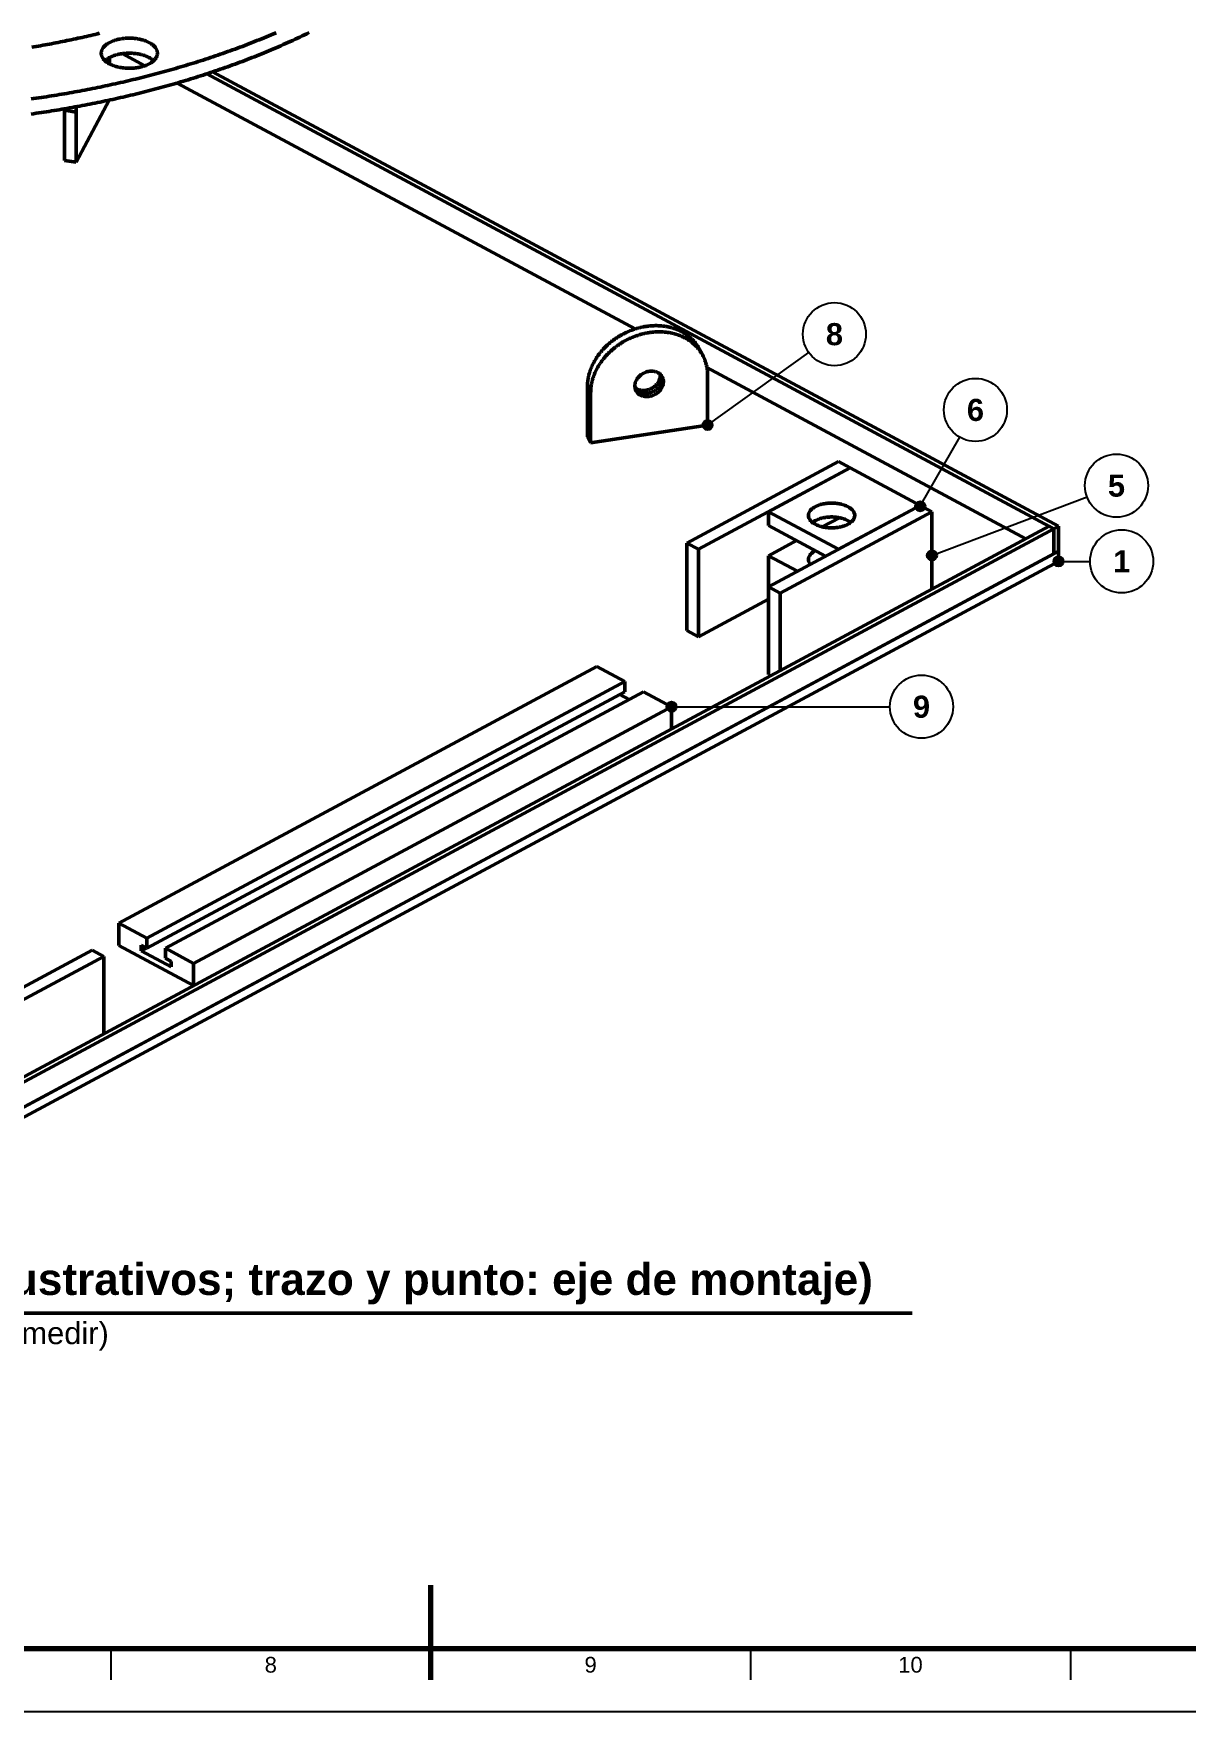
# Model space of a CAD drawing. Header units: millimetres. Extents: x 0 to 841, y 0 to 594.
# Drawn here: x 362.6 to 545.3, y 0 to 265.9 of the extents above; entities that cross this region are included whole.
import ezdxf
from ezdxf.enums import TextEntityAlignment as Align

# ---------------------------------------------------------------- set-up
doc = ezdxf.new("R2010")
doc.units = ezdxf.units.MM
for name, color, linetype, lineweight in [('ACH', 7, 'CONTINUOUS', 13), ('COTA', 7, 'CONTINUOUS', 25), ('FINA', 7, 'CONTINUOUS', 25), ('MARCO', 7, 'CONTINUOUS', 70), ('TXT', 7, 'CONTINUOUS', 25), ('VIS', 7, 'CONTINUOUS', 50)]:
    doc.layers.add(name, color=color, linetype=linetype, lineweight=lineweight)
doc.styles.add('STD', font='LiberationSans-Regular.ttf')
doc.styles.add('STDB', font='LiberationSans-Bold.ttf')

msp = doc.modelspace()

# ---------------------------------------------------------------- hatches: boundary and pattern name
at = {"layer": 'ACH'}
h = msp.add_hatch(color=7, dxfattribs=at)
h.dxf.hatch_style = 1
h.paths.add_polyline_path([(470.18, 203.84), (469.94, 204.4), (469.38, 204.64), (468.81, 204.4), (468.58, 203.84), (468.81, 203.27), (469.38, 203.04), (469.94, 203.27)])
h = msp.add_hatch(color=7, dxfattribs=at)
h.dxf.hatch_style = 1
h.paths.add_polyline_path([(503.89, 190.96), (503.66, 191.53), (503.09, 191.76), (502.53, 191.53), (502.29, 190.96), (502.53, 190.4), (503.09, 190.16), (503.66, 190.4)])
h = msp.add_hatch(color=7, dxfattribs=at)
h.dxf.hatch_style = 1
h.paths.add_polyline_path([(505.74, 183.18), (505.51, 183.74), (504.94, 183.98), (504.38, 183.74), (504.14, 183.18), (504.38, 182.61), (504.94, 182.38), (505.51, 182.61)])
h = msp.add_hatch(color=7, dxfattribs=at)
h.dxf.hatch_style = 1
h.paths.add_polyline_path([(525.8, 182.24), (525.56, 182.8), (525, 183.04), (524.43, 182.8), (524.2, 182.24), (524.43, 181.67), (525, 181.44), (525.56, 181.67)])
h = msp.add_hatch(color=7, dxfattribs=at)
h.dxf.hatch_style = 1
h.paths.add_polyline_path([(464.48, 159.21), (464.24, 159.77), (463.68, 160.01), (463.11, 159.77), (462.88, 159.21), (463.11, 158.64), (463.68, 158.41), (464.24, 158.64)])

# ---------------------------------------------------------------- linework, layer by layer
at = {"layer": 'COTA'}
for p, q in [((469.38, 203.84), (485.42, 215.33)), ((503.09, 190.96), (509.35, 201.9)), ((504.94, 183.18), (529.51, 192.47)), ((525, 182.24), (530, 182.24)), ((463.68, 159.21), (498.28, 159.21))]:
    msp.add_line(p, q, dxfattribs=at)
for centre in [(469.38, 203.84), (503.09, 190.96), (504.94, 183.18), (525, 182.24), (463.68, 159.21)]:
    msp.add_circle(centre, 0.8, dxfattribs=at)
at = {"layer": 'FINA'}
for p, q in [((374.81, 10), (374.81, 5)), ((425.5, 10), (425.5, 5)), ((476.19, 10), (476.19, 5)), ((526.88, 10), (526.88, 5))]:
    msp.add_line(p, q, dxfattribs=at)
msp.add_lwpolyline([(0, 0), (841, 0), (841, 594), (0, 594)], close=True, dxfattribs=at)
for centre in [(489.48, 218.24), (511.83, 206.24), (534.18, 194.24), (535, 182.24), (503.28, 159.21)]:
    msp.add_circle(centre, 5, dxfattribs=at)
at = {"layer": 'MARCO'}
msp.add_line((425.5, 5), (425.5, 20), dxfattribs=at)
msp.add_lwpolyline([(20, 10), (831, 10), (831, 584), (20, 584)], close=True, dxfattribs=at)
at = {"layer": 'VIS'}
msp.add_line((169.2, 63.1), (501.8, 63.1), dxfattribs=at)
for points in [[(362.17, 253.12), (362.58, 253.18), (362.98, 253.24), (363.39, 253.3), (363.8, 253.36), (364.2, 253.42), (364.61, 253.48), (365.02, 253.55), (365.42, 253.61), (365.83, 253.68), (366.24, 253.74), (366.64, 253.81), (367.05, 253.88), (367.45, 253.95), (367.86, 254.02), (368.27, 254.09), (368.67, 254.16), (369.08, 254.24), (369.48, 254.31), (369.89, 254.38), (370.29, 254.46), (370.69, 254.54), (371.1, 254.62), (371.5, 254.69), (371.91, 254.77), (372.31, 254.86), (372.71, 254.94), (373.12, 255.02), (373.52, 255.1), (373.92, 255.19), (374.32, 255.27), (374.73, 255.36), (375.13, 255.45), (375.53, 255.54), (375.93, 255.63), (376.33, 255.72), (376.74, 255.81), (377.14, 255.9), (377.54, 256), (377.94, 256.09), (378.34, 256.19), (378.74, 256.28), (379.14, 256.38), (379.54, 256.48), (379.94, 256.58), (380.34, 256.68), (380.73, 256.78), (381.13, 256.89), (381.53, 256.99), (381.93, 257.1), (382.33, 257.2), (382.72, 257.31), (383.12, 257.42), (383.52, 257.53), (383.91, 257.64), (384.31, 257.75), (384.71, 257.86), (385.1, 257.98), (385.5, 258.09), (385.89, 258.21), (386.29, 258.32), (386.68, 258.44), (387.08, 258.56), (387.47, 258.68), (387.86, 258.8), (388.26, 258.93), (388.65, 259.05), (389.04, 259.17), (389.43, 259.3), (389.82, 259.43), (390.21, 259.55), (390.61, 259.68), (391, 259.81), (391.39, 259.95), (391.78, 260.08), (392.16, 260.21), (392.55, 260.35), (392.94, 260.48), (393.33, 260.62), (393.72, 260.76), (394.1, 260.9), (394.49, 261.04), (394.88, 261.18), (395.26, 261.33), (395.65, 261.47), (396.03, 261.62), (396.42, 261.76), (396.8, 261.91), (397.19, 262.06), (397.57, 262.21), (397.95, 262.36), (398.33, 262.52), (398.72, 262.67), (399.1, 262.83), (399.48, 262.98), (399.86, 263.14), (400.24, 263.3), (400.61, 263.46), (400.99, 263.62), (401.37, 263.79), (401.75, 263.95), (402.12, 264.12), (402.5, 264.29), (402.88, 264.46), (403.25, 264.63), (403.63, 264.8), (404, 264.97), (404.37, 265.14), (404.74, 265.32), (405.12, 265.5), (405.49, 265.67), (405.86, 265.85), (406.23, 266.03)], [(362.17, 255.51), (362.58, 255.56), (362.98, 255.62), (363.39, 255.68), (363.8, 255.74), (364.2, 255.81), (364.61, 255.87), (365.02, 255.93), (365.42, 256), (365.83, 256.06), (366.24, 256.13), (366.64, 256.2), (367.05, 256.26), (367.45, 256.33), (367.86, 256.4), (368.27, 256.47), (368.67, 256.55), (369.08, 256.62), (369.48, 256.69), (369.89, 256.77), (370.29, 256.85), (370.69, 256.92), (371.1, 257), (371.5, 257.08), (371.91, 257.16), (372.31, 257.24), (372.71, 257.32), (373.12, 257.4), (373.52, 257.49), (373.92, 257.57), (374.32, 257.66), (374.73, 257.75), (375.13, 257.83), (375.53, 257.92), (375.93, 258.01), (376.33, 258.1), (376.74, 258.19), (377.14, 258.29), (377.54, 258.38), (377.94, 258.48), (378.34, 258.57), (378.74, 258.67), (379.14, 258.77), (379.54, 258.87), (379.94, 258.97), (380.34, 259.07), (380.73, 259.17), (381.13, 259.27), (381.53, 259.38), (381.93, 259.48), (382.33, 259.59), (382.72, 259.69), (383.12, 259.8), (383.52, 259.91), (383.91, 260.02), (384.31, 260.13), (384.71, 260.25), (385.1, 260.36), (385.5, 260.48), (385.89, 260.59), (386.29, 260.71), (386.68, 260.83), (387.08, 260.95), (387.47, 261.07), (387.86, 261.19), (388.26, 261.31), (388.65, 261.43), (389.04, 261.56), (389.43, 261.68), (389.82, 261.81), (390.21, 261.94), (390.61, 262.07), (391, 262.2), (391.39, 262.33), (391.78, 262.46), (392.16, 262.6), (392.55, 262.73), (392.94, 262.87), (393.33, 263.01), (393.72, 263.14), (394.1, 263.28), (394.49, 263.42), (394.88, 263.57), (395.26, 263.71), (395.65, 263.85), (396.03, 264), (396.42, 264.15), (396.8, 264.3), (397.19, 264.45), (397.57, 264.6), (397.95, 264.75), (398.33, 264.9), (398.72, 265.06), (399.1, 265.21), (399.48, 265.37), (399.86, 265.53), (400.24, 265.69), (400.61, 265.85), (400.99, 266.01)], [(362.28, 263.71), (362.63, 263.77), (362.98, 263.83), (363.33, 263.89), (363.68, 263.95), (364.03, 264.01), (364.38, 264.07), (364.72, 264.14), (365.07, 264.2), (365.42, 264.27), (365.77, 264.33), (366.11, 264.4), (366.46, 264.47), (366.81, 264.54), (367.16, 264.61), (367.5, 264.68), (367.85, 264.75), (368.2, 264.82), (368.54, 264.89), (368.89, 264.97), (369.24, 265.04), (369.58, 265.12), (369.93, 265.19), (370.27, 265.27), (370.62, 265.35), (370.96, 265.43), (371.31, 265.51), (371.65, 265.59), (372, 265.67), (372.34, 265.75), (372.68, 265.84), (373.03, 265.92)], [(373.29, 262.76), (373.3, 262.88), (373.31, 263), (373.34, 263.12), (373.38, 263.23), (373.43, 263.34), (373.48, 263.45), (373.54, 263.56), (373.61, 263.65), (373.69, 263.75), (373.77, 263.84), (373.85, 263.92), (373.94, 264.01), (374.04, 264.08), (374.13, 264.16), (374.23, 264.23), (374.33, 264.29), (374.43, 264.36), (374.54, 264.42), (374.64, 264.48), (374.75, 264.53), (374.86, 264.58), (374.97, 264.63), (375.08, 264.68), (375.19, 264.72), (375.31, 264.76), (375.42, 264.8), (375.54, 264.84), (375.65, 264.87), (375.77, 264.9), (375.89, 264.93), (376, 264.96), (376.12, 264.99), (376.24, 265.01), (376.36, 265.03), (376.48, 265.05), (376.6, 265.07), (376.72, 265.09), (376.84, 265.1), (376.96, 265.11), (377.08, 265.12), (377.2, 265.13), (377.32, 265.14), (377.44, 265.14), (377.56, 265.15), (377.68, 265.15), (377.8, 265.15), (377.92, 265.15), (378.04, 265.14), (378.16, 265.14), (378.28, 265.13), (378.4, 265.12), (378.52, 265.11), (378.64, 265.1), (378.76, 265.09), (378.88, 265.07), (379, 265.05), (379.12, 265.03), (379.24, 265.01), (379.36, 264.99), (379.48, 264.96), (379.59, 264.93), (379.71, 264.9), (379.83, 264.87), (379.94, 264.84), (380.06, 264.8), (380.17, 264.76), (380.29, 264.72), (380.4, 264.68), (380.51, 264.63), (380.62, 264.58), (380.73, 264.53), (380.84, 264.48), (380.94, 264.42), (381.05, 264.36), (381.15, 264.29), (381.25, 264.23), (381.35, 264.16), (381.45, 264.08), (381.54, 264.01), (381.63, 263.92), (381.71, 263.84), (381.79, 263.75), (381.87, 263.65), (381.94, 263.56), (382, 263.45), (382.05, 263.34), (382.1, 263.23), (382.14, 263.12), (382.17, 263), (382.18, 262.88), (382.19, 262.76)], [(380.89, 261.07), (380.78, 261.02), (380.67, 260.96), (380.56, 260.91), (380.45, 260.87), (380.33, 260.82), (380.22, 260.78), (380.11, 260.74), (379.99, 260.7), (379.87, 260.67), (379.76, 260.63), (379.64, 260.6), (379.52, 260.57), (379.4, 260.55), (379.28, 260.52), (379.16, 260.5), (379.04, 260.48), (378.92, 260.46), (378.8, 260.44), (378.68, 260.43), (378.56, 260.41), (378.44, 260.4), (378.32, 260.39), (378.2, 260.39), (378.08, 260.38), (377.96, 260.38), (377.84, 260.37), (377.71, 260.37), (377.59, 260.37), (377.47, 260.38), (377.35, 260.38), (377.23, 260.39), (377.11, 260.4), (376.99, 260.41), (376.87, 260.42), (376.74, 260.43), (376.62, 260.45), (376.5, 260.47), (376.38, 260.49), (376.26, 260.51), (376.15, 260.53), (376.03, 260.56), (375.91, 260.58), (375.79, 260.61), (375.67, 260.65), (375.56, 260.68), (375.44, 260.72), (375.33, 260.76), (375.21, 260.8), (375.1, 260.84), (374.99, 260.89), (374.87, 260.93), (374.76, 260.99), (374.66, 261.04), (374.55, 261.1), (374.44, 261.16), (374.34, 261.22), (374.24, 261.29), (374.14, 261.36), (374.04, 261.43), (373.95, 261.51), (373.86, 261.59), (373.77, 261.68), (373.69, 261.77), (373.62, 261.86), (373.55, 261.96), (373.48, 262.07), (373.43, 262.17), (373.38, 262.29), (373.34, 262.4), (373.31, 262.52), (373.3, 262.64), (373.29, 262.76)], [(373.89, 261.57), (373.98, 261.65), (374.07, 261.73), (374.17, 261.8), (374.27, 261.87), (374.37, 261.93), (374.47, 262), (374.58, 262.06), (374.68, 262.11), (374.79, 262.17), (374.9, 262.22), (375.02, 262.26), (375.13, 262.31), (375.24, 262.35), (375.36, 262.39), (375.47, 262.43), (375.59, 262.47), (375.7, 262.5), (375.82, 262.53), (375.94, 262.56), (376.06, 262.59), (376.17, 262.61), (376.29, 262.64), (376.41, 262.66), (376.53, 262.68), (376.65, 262.69), (376.77, 262.71), (376.89, 262.72), (377.01, 262.73), (377.13, 262.74), (377.26, 262.75), (377.38, 262.76), (377.5, 262.76), (377.62, 262.76), (377.74, 262.77), (377.86, 262.76), (377.98, 262.76), (378.1, 262.76), (378.23, 262.75), (378.35, 262.74), (378.47, 262.73), (378.59, 262.72), (378.71, 262.71), (378.83, 262.69), (378.95, 262.68), (379.07, 262.66), (379.19, 262.64), (379.31, 262.61), (379.43, 262.59), (379.54, 262.56), (379.66, 262.53), (379.78, 262.5), (379.89, 262.47), (380.01, 262.43), (380.13, 262.39), (380.24, 262.35), (380.35, 262.31), (380.47, 262.26), (380.58, 262.22), (380.69, 262.17), (380.8, 262.11), (380.9, 262.06), (381.01, 262), (381.11, 261.93), (381.22, 261.87), (381.31, 261.8), (381.41, 261.73), (381.51, 261.65), (381.6, 261.57)], [(374.58, 261.08), (374.58, 262.06)], [(376.63, 262.69), (380.2, 260.77)], [(382.19, 262.76), (382.18, 262.64), (382.17, 262.51), (382.14, 262.39), (382.1, 262.28), (382.05, 262.16), (381.99, 262.05), (381.92, 261.95), (381.85, 261.85), (381.77, 261.75), (381.69, 261.66), (381.6, 261.57), (381.5, 261.49), (381.41, 261.41), (381.31, 261.33), (381.21, 261.26), (381.1, 261.2), (381, 261.13), (380.89, 261.07)], [(385.3, 258.03), (457.89, 219.06)], [(390, 259.48), (524.25, 187.41)], [(390.92, 259.79), (525, 187.8)], [(369.29, 245.48), (374.52, 255.32)], [(367.48, 253.95), (367.48, 253.91), (367.48, 253.87), (367.48, 253.83), (367.48, 253.79), (367.48, 253.75), (367.48, 253.71)], [(369.29, 253.43), (367.48, 253.71)], [(367.48, 253.71), (367.48, 245.76)], [(369.3, 254.28), (369.3, 254.16), (369.3, 254.04), (369.29, 253.92), (369.29, 253.79), (369.29, 253.67), (369.29, 253.55), (369.29, 253.43)], [(369.29, 253.43), (369.29, 245.48)], [(369.29, 245.48), (367.48, 245.76)], [(468.1, 215.86), (468.04, 215.97), (467.98, 216.07), (467.92, 216.18), (467.86, 216.28), (467.79, 216.38), (467.73, 216.48), (467.66, 216.58), (467.59, 216.67), (467.51, 216.77), (467.44, 216.86), (467.36, 216.96), (467.28, 217.05), (467.21, 217.14), (467.12, 217.23), (467.04, 217.31), (466.96, 217.4), (466.87, 217.48), (466.78, 217.57), (466.7, 217.65), (466.61, 217.73), (466.51, 217.8), (466.42, 217.88), (466.33, 217.95), (466.23, 218.03), (466.13, 218.1), (466.04, 218.17), (465.94, 218.23), (465.84, 218.3), (465.74, 218.36), (465.63, 218.43), (465.53, 218.49), (465.43, 218.55), (465.32, 218.6), (465.21, 218.66), (465.11, 218.71), (465, 218.77), (464.89, 218.82), (464.78, 218.87), (464.67, 218.91), (464.56, 218.96), (464.45, 219), (464.34, 219.05), (464.22, 219.09), (464.11, 219.13), (463.99, 219.16), (463.88, 219.2), (463.77, 219.23), (463.65, 219.27), (463.53, 219.3), (463.42, 219.33), (463.3, 219.35), (463.18, 219.38), (463.07, 219.4), (462.95, 219.43), (462.83, 219.45), (462.71, 219.47), (462.59, 219.49), (462.47, 219.5), (462.35, 219.52), (462.24, 219.53), (462.12, 219.54), (462, 219.55), (461.88, 219.56), (461.76, 219.57), (461.64, 219.58), (461.52, 219.58), (461.4, 219.59), (461.28, 219.59), (461.16, 219.59), (461.04, 219.59), (460.92, 219.58), (460.8, 219.58), (460.68, 219.57), (460.56, 219.57), (460.44, 219.56), (460.32, 219.55), (460.2, 219.54), (460.08, 219.53), (459.96, 219.51), (459.84, 219.5), (459.72, 219.48), (459.6, 219.47), (459.48, 219.45), (459.37, 219.43), (459.25, 219.4), (459.13, 219.38), (459.01, 219.36), (458.9, 219.33), (458.78, 219.31), (458.66, 219.28), (458.54, 219.25), (458.43, 219.22), (458.31, 219.19), (458.2, 219.16), (458.08, 219.12), (457.97, 219.09), (457.85, 219.05), (457.74, 219.01), (457.63, 218.98), (457.51, 218.94), (457.4, 218.89), (457.29, 218.85), (457.17, 218.81), (457.06, 218.77), (456.95, 218.72), (456.84, 218.67), (456.73, 218.63), (456.62, 218.58), (456.51, 218.53), (456.4, 218.48), (456.3, 218.42), (456.19, 218.37), (456.08, 218.32), (455.97, 218.26), (455.87, 218.2), (455.76, 218.15), (455.66, 218.09), (455.55, 218.03), (455.45, 217.97), (455.35, 217.91), (455.25, 217.84), (455.14, 217.78), (455.04, 217.71), (454.94, 217.65), (454.84, 217.58), (454.74, 217.51), (454.65, 217.45), (454.55, 217.38), (454.45, 217.3), (454.35, 217.23), (454.26, 217.16), (454.16, 217.09), (454.07, 217.01), (453.98, 216.94), (453.89, 216.86), (453.79, 216.78), (453.7, 216.7), (453.61, 216.62), (453.52, 216.54), (453.44, 216.46), (453.35, 216.38), (453.26, 216.29), (453.18, 216.21), (453.09, 216.12), (453.01, 216.04), (452.93, 215.95), (452.85, 215.86), (452.76, 215.78), (452.68, 215.69), (452.61, 215.59), (452.53, 215.5), (452.45, 215.41), (452.38, 215.32), (452.3, 215.22), (452.23, 215.13), (452.16, 215.03), (452.08, 214.94), (452.01, 214.84), (451.94, 214.74), (451.88, 214.64), (451.81, 214.54), (451.74, 214.44), (451.68, 214.34), (451.62, 214.24), (451.56, 214.13), (451.5, 214.03), (451.44, 213.93), (451.38, 213.82), (451.32, 213.72), (451.27, 213.61), (451.21, 213.5), (451.16, 213.39), (451.11, 213.29), (451.06, 213.18), (451.01, 213.07), (450.96, 212.96), (450.92, 212.84), (450.88, 212.73), (450.83, 212.62), (450.79, 212.51), (450.75, 212.39), (450.72, 212.28), (450.68, 212.17), (450.65, 212.05), (450.61, 211.93), (450.58, 211.82), (450.55, 211.7), (450.53, 211.59), (450.5, 211.47), (450.48, 211.35), (450.46, 211.23), (450.44, 211.11), (450.42, 211), (450.4, 210.88), (450.39, 210.76), (450.37, 210.64), (450.36, 210.52), (450.35, 210.4), (450.35, 210.28), (450.34, 210.16), (450.34, 210.04), (450.34, 209.92)], [(468.62, 214.89), (468.56, 215), (468.5, 215.1), (468.44, 215.2), (468.38, 215.31), (468.31, 215.41), (468.24, 215.51), (468.17, 215.6), (468.1, 215.7), (468.03, 215.8), (467.96, 215.89), (467.88, 215.98), (467.8, 216.08), (467.72, 216.17), (467.64, 216.25), (467.56, 216.34), (467.48, 216.43), (467.39, 216.51), (467.3, 216.59), (467.21, 216.67), (467.12, 216.75), (467.03, 216.83), (466.94, 216.91), (466.84, 216.98), (466.75, 217.05), (466.65, 217.12), (466.55, 217.19), (466.45, 217.26), (466.35, 217.33), (466.25, 217.39), (466.15, 217.45), (466.05, 217.52), (465.94, 217.57), (465.84, 217.63), (465.73, 217.69), (465.62, 217.74), (465.52, 217.79), (465.41, 217.85), (465.3, 217.89), (465.19, 217.94), (465.08, 217.99), (464.97, 218.03), (464.85, 218.07), (464.74, 218.12), (464.63, 218.15), (464.51, 218.19), (464.4, 218.23), (464.28, 218.26), (464.17, 218.29), (464.05, 218.32), (463.93, 218.35), (463.82, 218.38), (463.7, 218.41), (463.58, 218.43), (463.47, 218.46), (463.35, 218.48), (463.23, 218.5), (463.11, 218.51), (462.99, 218.53), (462.87, 218.55), (462.75, 218.56), (462.63, 218.57), (462.51, 218.58), (462.39, 218.59), (462.27, 218.6), (462.15, 218.6), (462.03, 218.61), (461.91, 218.61), (461.79, 218.61), (461.67, 218.61), (461.55, 218.61), (461.43, 218.61), (461.31, 218.61), (461.2, 218.6), (461.08, 218.6), (460.96, 218.59), (460.84, 218.58), (460.72, 218.57), (460.6, 218.55), (460.48, 218.54), (460.36, 218.53), (460.24, 218.51), (460.12, 218.49), (460, 218.47), (459.88, 218.45), (459.77, 218.43), (459.65, 218.41), (459.53, 218.39), (459.41, 218.36), (459.3, 218.33), (459.18, 218.31), (459.06, 218.28), (458.95, 218.25), (458.83, 218.22), (458.71, 218.18), (458.6, 218.15), (458.48, 218.11), (458.37, 218.08), (458.26, 218.04), (458.14, 218), (458.03, 217.96), (457.92, 217.92), (457.8, 217.88), (457.69, 217.84), (457.58, 217.79), (457.47, 217.75), (457.36, 217.7), (457.25, 217.65), (457.14, 217.6), (457.03, 217.55), (456.92, 217.5), (456.81, 217.45), (456.71, 217.4), (456.6, 217.34), (456.49, 217.29), (456.39, 217.23), (456.28, 217.17), (456.18, 217.12), (456.07, 217.06), (455.97, 217), (455.87, 216.93), (455.76, 216.87), (455.66, 216.81), (455.56, 216.74), (455.46, 216.68), (455.36, 216.61), (455.26, 216.54), (455.16, 216.47), (455.07, 216.4), (454.97, 216.33), (454.87, 216.26), (454.78, 216.19), (454.68, 216.11), (454.59, 216.04), (454.5, 215.96), (454.4, 215.89), (454.31, 215.81), (454.22, 215.73), (454.13, 215.65), (454.04, 215.57), (453.95, 215.49), (453.87, 215.41), (453.78, 215.32), (453.7, 215.24), (453.61, 215.15), (453.53, 215.07), (453.44, 214.98), (453.36, 214.89), (453.28, 214.8), (453.2, 214.71), (453.12, 214.62), (453.05, 214.53), (452.97, 214.44), (452.89, 214.34), (452.82, 214.25), (452.75, 214.16), (452.67, 214.06), (452.6, 213.96), (452.53, 213.87), (452.46, 213.77), (452.39, 213.67), (452.33, 213.57), (452.26, 213.47), (452.2, 213.37), (452.14, 213.27), (452.07, 213.16), (452.01, 213.06), (451.95, 212.95), (451.9, 212.85), (451.84, 212.74), (451.78, 212.64), (451.73, 212.53), (451.68, 212.42), (451.63, 212.31), (451.58, 212.2), (451.53, 212.09), (451.48, 211.98), (451.44, 211.87), (451.39, 211.76), (451.35, 211.65), (451.31, 211.53), (451.27, 211.42), (451.23, 211.31), (451.2, 211.19), (451.16, 211.08), (451.13, 210.96), (451.1, 210.85), (451.07, 210.73), (451.04, 210.61), (451.02, 210.5), (451, 210.38), (450.97, 210.26), (450.95, 210.14), (450.93, 210.02), (450.92, 209.9), (450.9, 209.78), (450.89, 209.67), (450.88, 209.55), (450.87, 209.43), (450.86, 209.31), (450.86, 209.19), (450.86, 209.07), (450.85, 208.95)], [(468.62, 214.89), (468.1, 215.86)], [(469.38, 211.79), (469.37, 211.91), (469.37, 212.04), (469.37, 212.16), (469.36, 212.28), (469.35, 212.41), (469.34, 212.53), (469.32, 212.65), (469.3, 212.78), (469.29, 212.9), (469.26, 213.02), (469.24, 213.14), (469.22, 213.27), (469.19, 213.39), (469.16, 213.51), (469.12, 213.63), (469.09, 213.75), (469.05, 213.86), (469.01, 213.98), (468.97, 214.1), (468.93, 214.21), (468.88, 214.33), (468.83, 214.44), (468.78, 214.56), (468.73, 214.67), (468.67, 214.78), (468.62, 214.89)], [(469.28, 212.95), (519.81, 185.82)], [(458.04, 209.26), (457.98, 209.37), (457.94, 209.48), (457.9, 209.6), (457.88, 209.72), (457.86, 209.84), (457.85, 209.96), (457.85, 210.09), (457.86, 210.21), (457.88, 210.33), (457.9, 210.45), (457.93, 210.57), (457.97, 210.68), (458.02, 210.79), (458.07, 210.91), (458.13, 211.01), (458.19, 211.12), (458.26, 211.22), (458.33, 211.32), (458.41, 211.41), (458.49, 211.5), (458.58, 211.59), (458.67, 211.67), (458.76, 211.75), (458.86, 211.83), (458.96, 211.9), (459.06, 211.96), (459.16, 212.02), (459.27, 212.08), (459.38, 212.13), (459.49, 212.18), (459.61, 212.23), (459.72, 212.26), (459.84, 212.3), (459.96, 212.33), (460.08, 212.35), (460.2, 212.37), (460.32, 212.38), (460.45, 212.38), (460.57, 212.38), (460.69, 212.38), (460.81, 212.36), (460.93, 212.35), (461.05, 212.32), (461.17, 212.29), (461.28, 212.25), (461.4, 212.2), (461.51, 212.15), (461.61, 212.09), (461.71, 212.02), (461.81, 211.94), (461.9, 211.86), (461.99, 211.77), (462.06, 211.68), (462.13, 211.58), (462.19, 211.47)], [(457.87, 209.79), (457.96, 209.72), (458.06, 209.65), (458.16, 209.58), (458.27, 209.53), (458.38, 209.48), (458.5, 209.43), (458.61, 209.4), (458.73, 209.37), (458.85, 209.35), (458.97, 209.33), (459.09, 209.32), (459.22, 209.32), (459.34, 209.33), (459.46, 209.33), (459.58, 209.35), (459.7, 209.37), (459.82, 209.4), (459.94, 209.43), (460.06, 209.46), (460.17, 209.5), (460.28, 209.55), (460.39, 209.6), (460.5, 209.66), (460.61, 209.72), (460.71, 209.78), (460.81, 209.85), (460.91, 209.92), (461.01, 210), (461.1, 210.08), (461.18, 210.17), (461.27, 210.25), (461.35, 210.35), (461.42, 210.44), (461.49, 210.54), (461.56, 210.65), (461.62, 210.75), (461.67, 210.86), (461.72, 210.97), (461.76, 211.09), (461.8, 211.2), (461.82, 211.32), (461.85, 211.44), (461.86, 211.56), (461.86, 211.69)], [(457.93, 209.51), (458.01, 209.42), (458.09, 209.34), (458.18, 209.26), (458.28, 209.19), (458.38, 209.12), (458.48, 209.06), (458.59, 209.01), (458.7, 208.97), (458.82, 208.93), (458.93, 208.9), (459.05, 208.87), (459.17, 208.85), (459.29, 208.84), (459.41, 208.84), (459.53, 208.84), (459.65, 208.84), (459.77, 208.85), (459.89, 208.87), (460.01, 208.89), (460.12, 208.92), (460.24, 208.95), (460.35, 208.99), (460.47, 209.03), (460.58, 209.08), (460.69, 209.13), (460.79, 209.19), (460.9, 209.25), (461, 209.31), (461.1, 209.38), (461.19, 209.45), (461.29, 209.53), (461.37, 209.61), (461.46, 209.7), (461.54, 209.78), (461.62, 209.88), (461.69, 209.97), (461.76, 210.07), (461.82, 210.17), (461.88, 210.28), (461.94, 210.39), (461.98, 210.5), (462.02, 210.61), (462.06, 210.72), (462.08, 210.84), (462.1, 210.96), (462.12, 211.08), (462.12, 211.2)], [(462.38, 210.71), (462.38, 210.59), (462.36, 210.47), (462.34, 210.35), (462.32, 210.24), (462.28, 210.12), (462.24, 210.01), (462.19, 209.89), (462.14, 209.79), (462.08, 209.68), (462.02, 209.58), (461.95, 209.48), (461.87, 209.38), (461.79, 209.29), (461.71, 209.2), (461.63, 209.12), (461.54, 209.04), (461.44, 208.96), (461.35, 208.89), (461.25, 208.82), (461.14, 208.75), (461.04, 208.69), (460.93, 208.64), (460.82, 208.59), (460.71, 208.54), (460.6, 208.5), (460.48, 208.46), (460.36, 208.43), (460.25, 208.4), (460.13, 208.38), (460.01, 208.37), (459.89, 208.35), (459.77, 208.35), (459.64, 208.35), (459.52, 208.36), (459.4, 208.37), (459.28, 208.39), (459.17, 208.42), (459.05, 208.45), (458.93, 208.49), (458.82, 208.54), (458.71, 208.59), (458.61, 208.65), (458.51, 208.72), (458.41, 208.79), (458.33, 208.87), (458.24, 208.96), (458.17, 209.06), (458.1, 209.16), (458.04, 209.26)], [(461.86, 211.69), (461.86, 211.72), (461.86, 211.76), (461.86, 211.8), (461.86, 211.84), (461.85, 211.88), (461.85, 211.91)], [(462.12, 211.2), (462.12, 211.29), (462.11, 211.37), (462.1, 211.46), (462.09, 211.54), (462.07, 211.62), (462.04, 211.7)], [(462.19, 211.47), (462.25, 211.35), (462.3, 211.23), (462.33, 211.11), (462.36, 210.98), (462.37, 210.85), (462.38, 210.71)], [(469.38, 203.84), (469.38, 211.79)], [(450.85, 208.95), (450.34, 209.92)], [(450.34, 209.92), (450.34, 201.97)], [(450.85, 208.95), (450.85, 201)], [(450.85, 201), (469.38, 203.84)], [(450.85, 201), (450.34, 201.97)], [(490.14, 198.06), (466.08, 185.14)], [(491.99, 197.06), (467.93, 184.15)], [(491.99, 197.06), (479.04, 190.11)], [(490.14, 198.06), (491.99, 197.06)], [(491.99, 197.06), (503.09, 191.1)], [(485.37, 189.51), (485.37, 189.63), (485.39, 189.75), (485.43, 189.87), (485.47, 189.98), (485.53, 190.09), (485.59, 190.19), (485.66, 190.29), (485.74, 190.38), (485.82, 190.46), (485.91, 190.55), (486.01, 190.62), (486.1, 190.69), (486.2, 190.76), (486.3, 190.83), (486.41, 190.89), (486.52, 190.94), (486.62, 191), (486.73, 191.05), (486.85, 191.09), (486.96, 191.13), (487.07, 191.17), (487.19, 191.21), (487.3, 191.25), (487.42, 191.28), (487.54, 191.31), (487.65, 191.34), (487.77, 191.36), (487.89, 191.38), (488.01, 191.4), (488.13, 191.42), (488.25, 191.43), (488.37, 191.45), (488.49, 191.46), (488.61, 191.47), (488.73, 191.47), (488.85, 191.48), (488.97, 191.48), (489.09, 191.48), (489.21, 191.48), (489.33, 191.47), (489.45, 191.47), (489.57, 191.46), (489.69, 191.45), (489.81, 191.43), (489.93, 191.42), (490.05, 191.4), (490.17, 191.38), (490.29, 191.36), (490.41, 191.34), (490.52, 191.31), (490.64, 191.28), (490.76, 191.25), (490.87, 191.21), (490.99, 191.17), (491.1, 191.13), (491.21, 191.09), (491.33, 191.05), (491.44, 191), (491.54, 190.94), (491.65, 190.89), (491.76, 190.83), (491.86, 190.76), (491.96, 190.69), (492.05, 190.62), (492.15, 190.55), (492.24, 190.46), (492.32, 190.38), (492.4, 190.29), (492.47, 190.19), (492.53, 190.09), (492.59, 189.98), (492.63, 189.87), (492.67, 189.75), (492.69, 189.63), (492.69, 189.51)], [(503.09, 191.1), (479.04, 178.19)], [(479.04, 187.9), (479.04, 190.11)], [(479.04, 190.11), (490.14, 184.15)], [(504.94, 190.11), (480.89, 177.19)], [(486.44, 188.12), (486.33, 188.18), (486.23, 188.25), (486.12, 188.31), (486.03, 188.39), (485.93, 188.46), (485.84, 188.55), (485.75, 188.63), (485.67, 188.73), (485.6, 188.82), (485.53, 188.93), (485.47, 189.04), (485.43, 189.15), (485.39, 189.27), (485.37, 189.39), (485.37, 189.51)], [(486, 188.41), (486.09, 188.48), (486.19, 188.55), (486.3, 188.61), (486.4, 188.67), (486.51, 188.73), (486.62, 188.78), (486.73, 188.83), (486.84, 188.88), (486.95, 188.92), (487.07, 188.96), (487.18, 189), (487.3, 189.04), (487.41, 189.07), (487.53, 189.1), (487.65, 189.13), (487.77, 189.15), (487.89, 189.17), (488.01, 189.19), (488.13, 189.21), (488.25, 189.23), (488.37, 189.24), (488.49, 189.25), (488.61, 189.26), (488.73, 189.26), (488.85, 189.27), (488.97, 189.27), (489.09, 189.27), (489.21, 189.27), (489.33, 189.26), (489.45, 189.26), (489.57, 189.25), (489.69, 189.24), (489.81, 189.23), (489.93, 189.21), (490.05, 189.19), (490.17, 189.17), (490.29, 189.15), (490.41, 189.13), (490.53, 189.1), (490.65, 189.07), (490.76, 189.04), (490.88, 189), (490.99, 188.96), (491.11, 188.92), (491.22, 188.88), (491.33, 188.83), (491.44, 188.78), (491.55, 188.73), (491.66, 188.67), (491.76, 188.61), (491.87, 188.55), (491.97, 188.48), (492.06, 188.41)], [(492.69, 189.51), (492.69, 189.39), (492.67, 189.27), (492.63, 189.16), (492.59, 189.05), (492.54, 188.94), (492.47, 188.84), (492.4, 188.74), (492.32, 188.65), (492.24, 188.56), (492.15, 188.48), (492.06, 188.41), (491.96, 188.33), (491.86, 188.27), (491.76, 188.2), (491.66, 188.14), (491.55, 188.09), (491.44, 188.03), (491.34, 187.98), (491.22, 187.94), (491.11, 187.89), (491, 187.85), (490.89, 187.82), (490.77, 187.78), (490.65, 187.75), (490.54, 187.72), (490.42, 187.69), (490.3, 187.67), (490.19, 187.65), (490.07, 187.63), (489.95, 187.61), (489.83, 187.59), (489.71, 187.58), (489.59, 187.57), (489.47, 187.56), (489.35, 187.55), (489.23, 187.55), (489.11, 187.55), (488.99, 187.55), (488.87, 187.55), (488.75, 187.55), (488.63, 187.56), (488.51, 187.56), (488.39, 187.58), (488.27, 187.59), (488.15, 187.6), (488.03, 187.62), (487.92, 187.64), (487.8, 187.66), (487.68, 187.68), (487.56, 187.71), (487.45, 187.74), (487.33, 187.77), (487.22, 187.8), (487.1, 187.84), (486.99, 187.88), (486.88, 187.92), (486.76, 187.97), (486.65, 188.01), (486.55, 188.07), (486.44, 188.12)], [(490.26, 189.16), (487.56, 187.71)], [(503.09, 191.1), (490.14, 184.15)], [(503.09, 191.1), (504.94, 190.11)], [(504.94, 177.83), (504.94, 190.11)], [(335.5, 86.86), (523.51, 187.8)], [(336.24, 86.46), (524.25, 187.41)], [(479.04, 187.9), (488.08, 183.04)], [(523.51, 187.8), (524.25, 187.41)], [(524.25, 187.41), (525, 187.8)], [(524.25, 183.43), (524.25, 187.41)], [(524.25, 183.43), (524.25, 187.41)], [(525, 183.83), (525, 187.8)], [(335.5, 82.09), (525, 183.83)], [(466.08, 171.28), (466.08, 185.14)], [(466.08, 185.14), (467.93, 184.15)], [(467.93, 170.28), (467.93, 184.15)], [(483.48, 185.52), (479.04, 183.13)], [(485.37, 182.54), (485.37, 182.66), (485.39, 182.78), (485.43, 182.9), (485.47, 183.01), (485.53, 183.12), (485.6, 183.22), (485.67, 183.32), (485.75, 183.41), (485.84, 183.5), (485.93, 183.58), (486.03, 183.66), (486.12, 183.73), (486.23, 183.8), (486.33, 183.87), (486.44, 183.93)], [(524.25, 183.43), (525, 183.83)], [(525, 182.24), (525, 183.83)], [(335.5, 80.5), (525, 182.24)], [(336.24, 82.49), (524.25, 183.43)], [(479.04, 178.19), (479.04, 183.13)], [(479.04, 183.13), (483.64, 180.66)], [(485.67, 181.75), (485.6, 181.85), (485.53, 181.95), (485.48, 182.06), (485.43, 182.17), (485.39, 182.29), (485.37, 182.41), (485.37, 182.54)], [(479.04, 164.32), (479.04, 178.19)], [(479.04, 178.19), (480.89, 177.19)], [(479.04, 176.24), (467.93, 170.28)], [(480.89, 164.92), (480.89, 177.19)], [(466.08, 171.28), (467.93, 170.28)], [(376.09, 124.9), (451.83, 165.57)], [(451.83, 165.57), (456.28, 163.18)], [(380.53, 122.52), (456.28, 163.18)], [(456.28, 163.18), (456.28, 161.59)], [(479.04, 164.32), (479.41, 164.12)], [(380.53, 120.93), (456.28, 161.59)], [(383.49, 120.93), (459.24, 161.59)], [(455.45, 161.15), (456.93, 160.36)], [(459.24, 161.59), (463.68, 159.21)], [(387.93, 118.54), (463.68, 159.21)], [(463.68, 155.68), (463.68, 159.21)], [(376.09, 121.37), (376.09, 124.9)], [(376.09, 124.9), (380.53, 122.52)], [(380.53, 122.52), (380.53, 120.93)], [(347.78, 107.71), (371.84, 120.63)], [(373.69, 119.64), (371.84, 120.63)], [(376.09, 121.37), (387.93, 115.01)], [(379.64, 121.4), (379.64, 120.52)], [(379.64, 121.4), (380.53, 120.93)], [(379.64, 120.52), (380.47, 120.96)], [(379.64, 120.52), (384.38, 117.98)], [(383.49, 120.93), (387.93, 118.54)], [(383.49, 120.93), (383.49, 119.34)], [(349.63, 106.72), (373.69, 119.64)], [(373.69, 107.36), (373.69, 119.64)], [(383.49, 119.34), (384.38, 118.86)], [(384.38, 118.86), (384.38, 117.98)], [(387.93, 115.01), (387.93, 118.54)]]:
    msp.add_lwpolyline(points, dxfattribs=at)

# ---------------------------------------------------------------- texts
at = {"layer": 'TXT'}
for s, height, style, p in [('8', 3.5, 'STDB', (489.48, 218.24)), ('6', 3.5, 'STDB', (511.83, 206.24)), ('5', 3.5, 'STDB', (534.18, 194.24)), ('1', 3.5, 'STDB', (535, 182.24)), ('9', 3.5, 'STDB', (503.28, 159.21)), ('8', 2.5, 'STD', (400.16, 7.4)), ('9', 2.5, 'STD', (450.84, 7.4)), ('10', 2.5, 'STD', (501.53, 7.4))]:
    msp.add_text(s, height=height, dxfattribs=dict(at, style=style)).set_placement(p, align=Align.MIDDLE_CENTER)
at = {"layer": 'TXT', "style": 'STDB'}
msp.add_text('ISOMÉTRICA EXPLOSIONADA (desplazamientos en z ilustrativos; trazo y punto: eje de montaje)', height=5, dxfattribs=at).set_placement((335.5, 64.5), align=Align.BOTTOM_CENTER)
at = {"layer": 'TXT', "style": 'STD'}
msp.add_text('SIN ESCALA (referencial, no medir)', height=3.5, dxfattribs=at).set_placement((335.5, 61.7), align=Align.TOP_CENTER)

doc.saveas('drawing.dxf')
